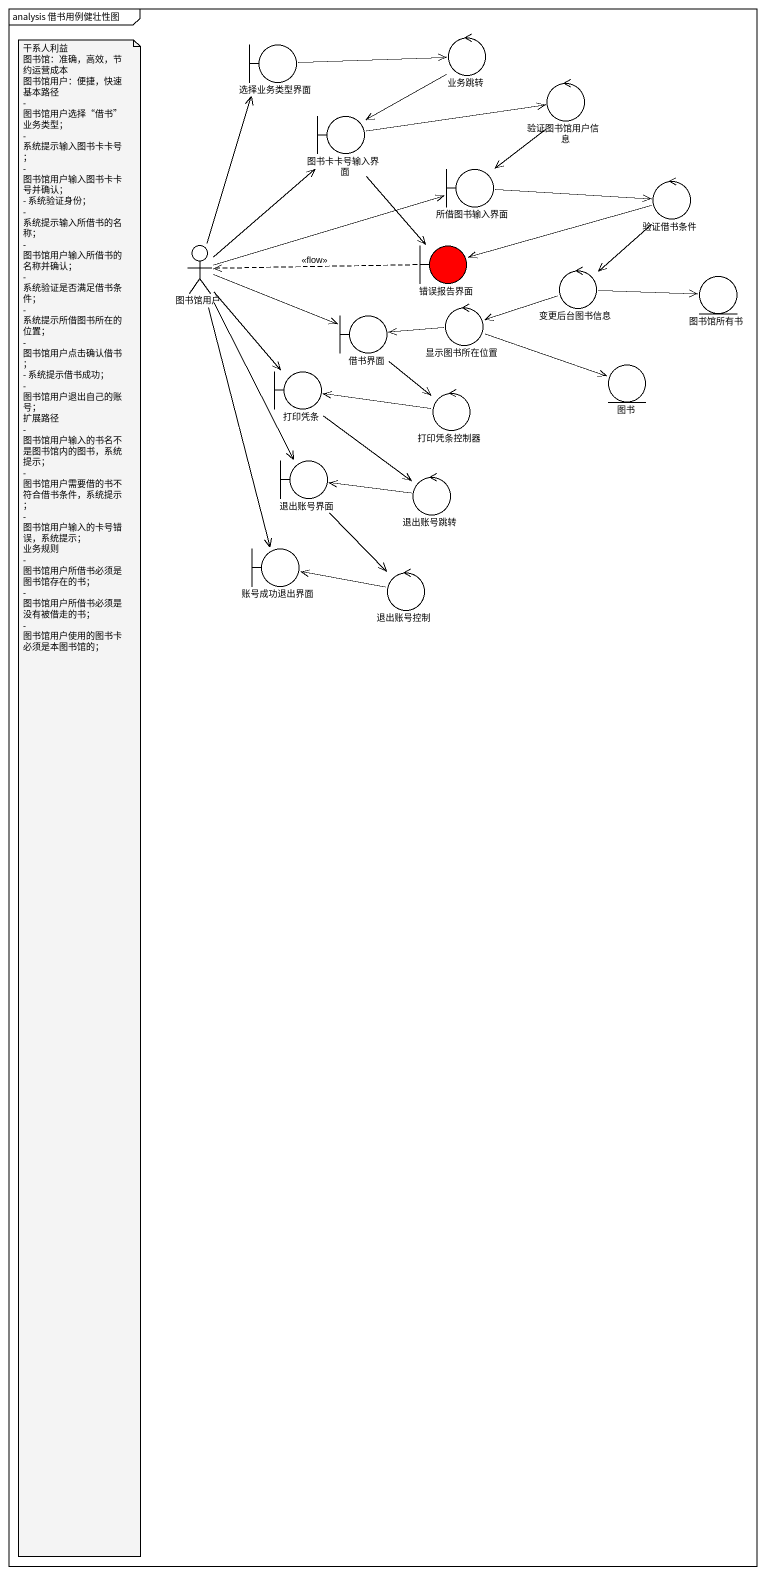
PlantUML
@startuml
mainframe analysis 借书用例健壮性图
control 业务跳转
boundary 选择业务类型界面
boundary 图书卡卡号输入界面
control 验证图书馆用户信息
boundary 所借图书输入界面
control 验证借书条件
actor 图书馆用户
boundary 错误报告界面 #FF0000
control 变更后台图书信息
control 显示图书所在位置
entity 图书馆所有书
boundary 借书界面
boundary 打印凭条
entity 图书
control 打印凭条控制器
boundary 退出账号界面
control 退出账号跳转
boundary 账号成功退出界面
control 退出账号控制
业务跳转 --> 图书卡卡号输入界面
选择业务类型界面 -right-> 业务跳转
图书卡卡号输入界面 -right-> 验证图书馆用户信息
图书卡卡号输入界面 --> 错误报告界面
验证图书馆用户信息 --> 所借图书输入界面
所借图书输入界面 -right-> 验证借书条件
验证借书条件 -left-> 错误报告界面
验证借书条件 --> 变更后台图书信息
图书馆用户 -up-> 选择业务类型界面
图书馆用户 -up-> 图书卡卡号输入界面
图书馆用户 -right-> 所借图书输入界面
图书馆用户 -right-> 借书界面
图书馆用户 --> 打印凭条
图书馆用户 --> 退出账号界面
图书馆用户 --> 账号成功退出界面
错误报告界面 .left.> 图书馆用户 : <<flow>>
变更后台图书信息 -left-> 显示图书所在位置
变更后台图书信息 -right-> 图书馆所有书
显示图书所在位置 -left-> 借书界面
显示图书所在位置 -right-> 图书
借书界面 --> 打印凭条控制器
打印凭条 --> 退出账号跳转
打印凭条控制器 -left-> 打印凭条
退出账号界面 --> 退出账号控制
退出账号跳转 -left-> 退出账号界面
退出账号控制 -left-> 账号成功退出界面
note as N1
  干系人利益
  图书馆：准确，高效，节约运营成本
  图书馆用户：便捷，快速
  基本路径
  - 图书馆用户选择“借书”业务类型；
  - 系统提示输入图书卡卡号；
  - 图书馆用户输入图书卡卡号并确认；
  - 系统验证身份；
  - 系统提示输入所借书的名称；
  - 图书馆用户输入所借书的名称并确认；
  - 系统验证是否满足借书条件；
  - 系统提示所借图书所在的位置；
  - 图书馆用户点击确认借书；
  - 系统提示借书成功；
  - 图书馆用户退出自己的账号；
  扩展路径
  - 图书馆用户输入的书名不是图书馆内的图书，系统提示；
  - 图书馆用户需要借的书不符合借书条件，系统提示；
  - 图书馆用户输入的卡号错误，系统提示；
  业务规则
  - 图书馆用户所借书必须是图书馆存在的书；
  - 图书馆用户所借书必须是没有被借走的书；
  - 图书馆用户使用的图书卡必须是本图书馆的；
end note
@enduml
